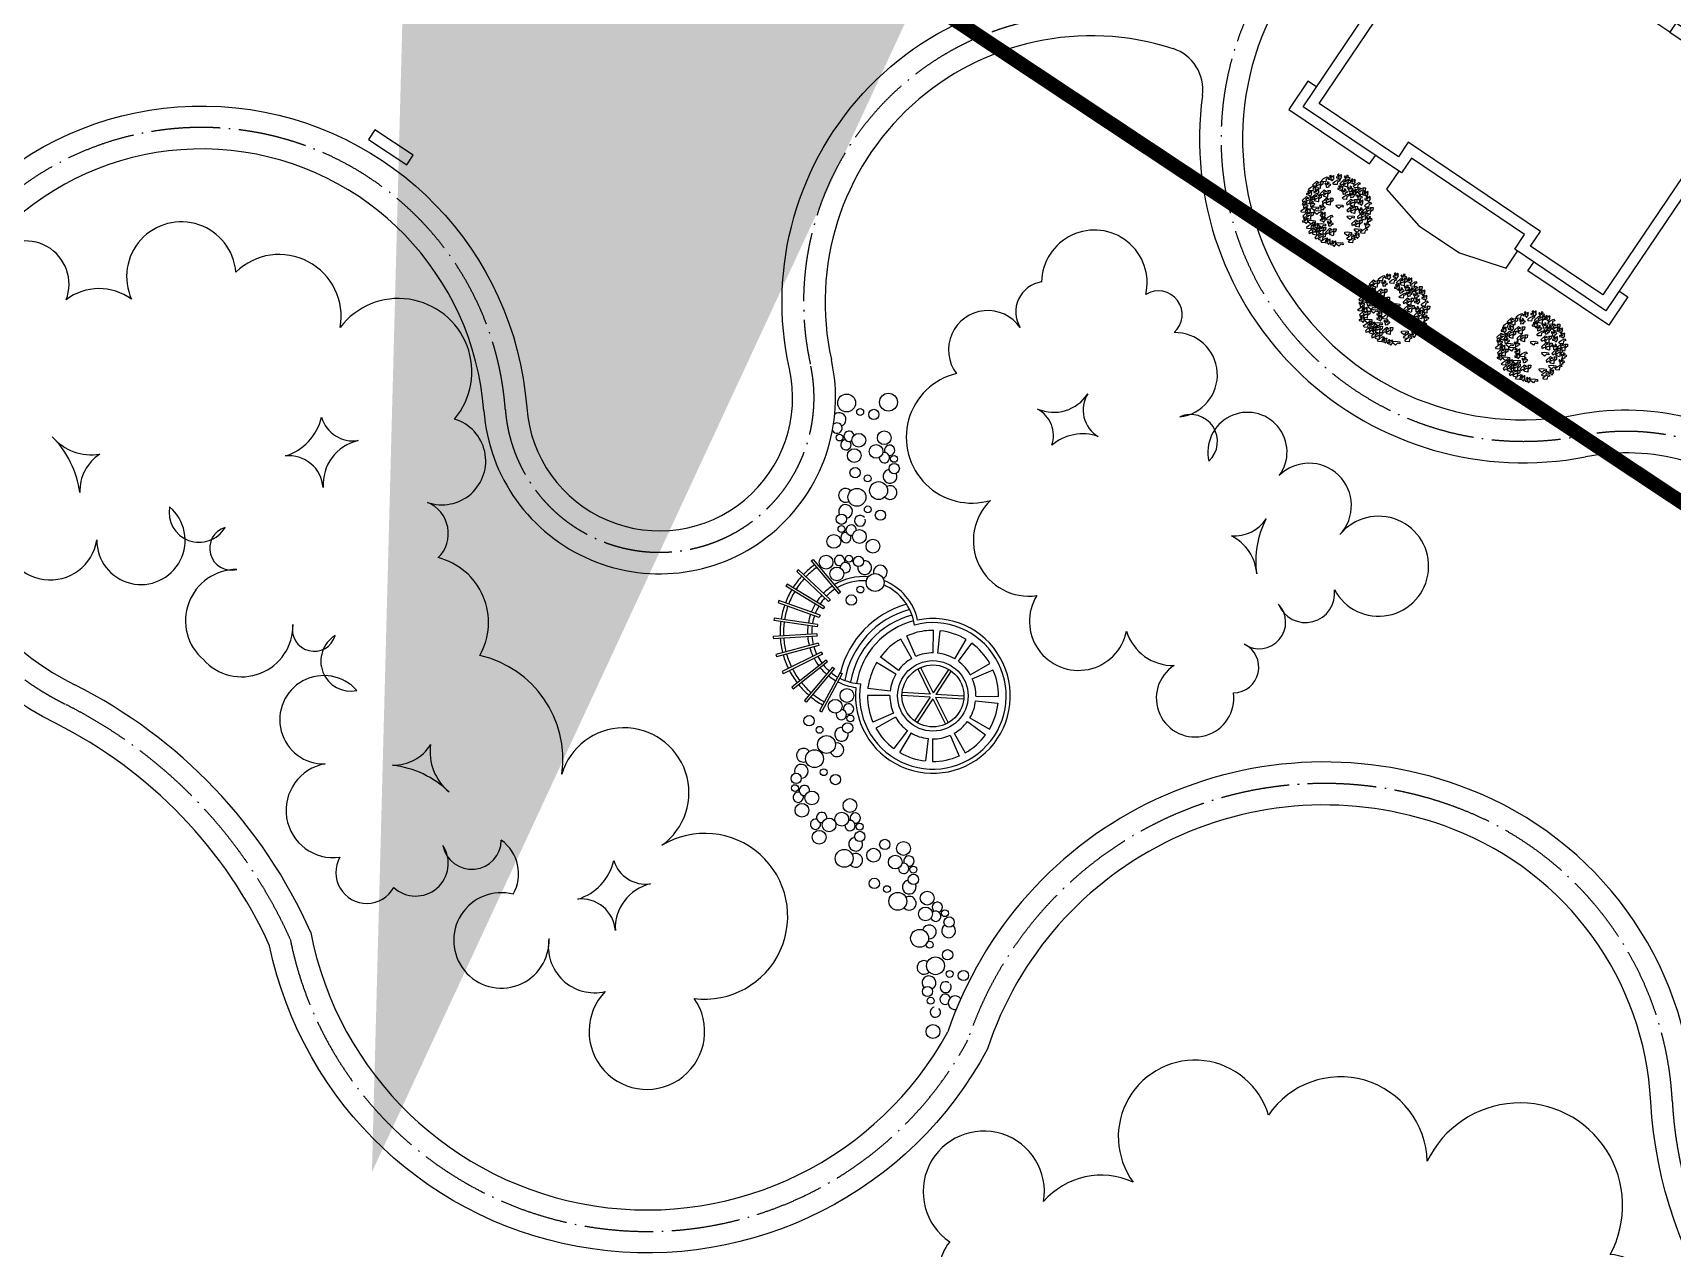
# Model space of a CAD drawing. Extents: x 302512 to 1034855, y -184136 to 410364.
# Drawn here: x 434111 to 491312, y -135855 to -93441 of the extents above; entities that cross this region are included whole.
import ezdxf

# ---------------------------------------------------------------- set-up
doc = ezdxf.new("R2010")
doc.units = 0
doc.header["$MEASUREMENT"] = 0
doc.linetypes.add('ACAD_ISO04W100', pattern=[30.5, 24, -3, 0.5, -3])
doc.linetypes.add('DASHED2', pattern=[0.375, 0.25, -0.125])
for name, color, linetype in [('F', 5, 'Continuous'), ('PUB_TEXT', 7, 'Continuous'), ('PUB_TITLE', 4, 'Continuous'), ('WALL', 4, 'Continuous'), ('WW', 4, 'Continuous'), ('WZ', 2, 'Continuous'), ('XP', 4, 'Continuous'), ('园路', 5, 'Continuous'), ('树', 80, 'Continuous'), ('红线', 20, 'Continuous')]:
    doc.layers.add(name, color=color, linetype=linetype)

# ---------------------------------------------------------------- blocks, each defined once
blk = doc.blocks.new('A$C0DC22966')
at = {"layer": 'WZ'}
for p, q in [((8672, 29060), (6720, 26156)), ((26781, 16842), (8672, 29060)), ((8781, 28504), (6828, 25600)), ((26226, 16734), (8781, 28504)), ((4979, 27330), (1104, 21589)), ((6720, 26156), (4979, 27330)), ((5087, 26775), (1659, 21696)), ((6828, 25600), (5087, 26775)), ((1104, 21589), (4529, 19262)), ((1659, 21696), (4421, 19819)), ((4421, 19819), (5259, 21061)), ((5259, 21061), (9056, 18500)), ((4529, 19262), (5367, 20506)), ((5367, 20506), (8501, 18392)), ((8501, 18392), (7662, 17148)), ((9056, 18500), (8218, 17256)), ((8218, 17256), (10929, 15427)), ((7662, 17148), (10133, 15482)), ((24270, 13835), (26226, 16734)), ((24826, 13943), (26781, 16842)), ((5927, 15663), (502, 7624)), ((8903, 13658), (5927, 15663)), ((10267, 15681), (8679, 13327)), ((10133, 15482), (10267, 15681)), ((10357, 15814), (16342, 11776)), ((16906, 11396), (10357, 15814)), ((6035, 15108), (1058, 7732)), ((8679, 13327), (6035, 15108)), ((10465, 15258), (9234, 13435)), ((16351, 11288), (10465, 15258)), ((26011, 12661), (24270, 13835)), ((26567, 12768), (24826, 13943)), ((8679, 13327), (15228, 8909)), ((9234, 13435), (15120, 9464)), ((16011, 12000), (16849, 13244)), ((16849, 13244), (20646, 10682)), ((16342, 11776), (16957, 12688)), ((16957, 12688), (20091, 10575)), ((22577, 7571), (26011, 12661)), ((22685, 7016), (26567, 12768)), ((15120, 9464), (16351, 11288)), ((15228, 8909), (16906, 11396)), ((20091, 10575), (19252, 9331)), ((20646, 10682), (19808, 9439)), ((16490, 8540), (15452, 9241)), ((19252, 9331), (22685, 7016)), ((19808, 9439), (22577, 7571)), ((15935, 8433), (15228, 8909)), ((10954, 1057), (15935, 8433)), ((11061, 502), (16490, 8540)), ((502, 7624), (3686, 5477)), ((1058, 7732), (3578, 6032)), ((3578, 6032), (3925, 6546)), ((3925, 6546), (8542, 3431)), ((3686, 5477), (4033, 5991)), ((4033, 5991), (7984, 3326)), ((7984, 3326), (7632, 2815)), ((8542, 3431), (8191, 2921)), ((8191, 2921), (10954, 1057)), ((7632, 2815), (11061, 502))]:
    blk.add_line(p, q, dxfattribs=at)
for points in [[(10741, 27664), (10942, 27963), (8580, 29557), (7685, 28230), (7983, 28029)], [(11985, 26826), (12186, 27124), (13380, 26319), (13178, 26021)], [(13750, 25634), (14439, 26656), (16481, 25850), (17775, 25178), (18803, 24543), (20194, 23489), (21345, 22437), (22398, 21288), (21708, 20265)], [(1096, 21577), (895, 21279), (3167, 19747), (3368, 20045)], [(23475, 19076), (23676, 19374), (22483, 20179), (22281, 19881)], [(7662, 17148), (6284, 18078), (5567, 17638), (4759, 17813), (4292, 18492), (4429, 19330)], [(24718, 18236), (24920, 18535), (27283, 16942), (26388, 15615), (26090, 15816)], [(19348, 9259), (18615, 8821), (17825, 9001), (17359, 9680), (17497, 10515), (16682, 11064)], [(968, 8314), (667, 8517), (0, 7529), (2819, 5627), (3020, 5926)], [(22685, 7016), (22483, 6717), (20212, 8250), (20413, 8548)], [(15981, 7786), (16280, 7585), (15307, 6142), (15008, 6344)], [(7732, 2748), (7309, 2121), (5703, 2681), (4299, 3642), (3186, 4950), (3589, 5543)], [(11527, 1192), (11829, 989), (11162, 0), (8343, 1901), (8544, 2200)]]:
    blk.add_lwpolyline(points, dxfattribs=at)
blk = doc.blocks.new('BRANCHO2', base_point=(16.83, 36.07))
for p, q in [((16.783, 36.097), (16.824, 36.101)), ((16.786, 36.072), (16.783, 36.097)), ((16.824, 36.041), (16.786, 36.072)), ((16.824, 36.101), (16.887, 36.094)), ((16.853, 36.073), (16.824, 36.041)), ((16.889, 36.062), (16.853, 36.073)), ((16.887, 36.094), (16.889, 36.062))]:
    blk.add_line(p, q)
blk = doc.blocks.new('BRANCHO3', base_point=(16.71, 35.96))
for p, q in [((16.655, 35.995), (16.655, 35.979)), ((16.684, 35.989), (16.655, 35.995)), ((16.655, 35.979), (16.681, 35.973)), ((16.69, 36.035), (16.67, 36.026)), ((16.67, 36.026), (16.687, 36.001)), ((16.681, 35.973), (16.693, 35.97)), ((16.701, 35.992), (16.684, 35.989)), ((16.687, 36.001), (16.701, 35.992)), ((16.696, 36.032), (16.69, 36.035)), ((16.693, 36.016), (16.696, 36.032)), ((16.71, 36.016), (16.693, 36.016)), ((16.693, 35.97), (16.707, 35.955)), ((16.707, 35.955), (16.713, 35.955)), ((16.73, 36.029), (16.71, 36.016)), ((16.713, 35.955), (16.724, 35.97)), ((16.724, 35.998), (16.739, 36.023)), ((16.739, 35.989), (16.724, 35.998)), ((16.724, 35.97), (16.739, 35.989)), ((16.739, 36.023), (16.73, 36.029))]:
    blk.add_line(p, q)
blk = doc.blocks.new('BRANCHO1', base_point=(16.66, 36.12))
for p, q in [((16.573, 36.15), (16.636, 36.208)), ((16.582, 36.116), (16.573, 36.15)), ((16.599, 36.131), (16.582, 36.116)), ((16.622, 36.134), (16.599, 36.131)), ((16.671, 36.184), (16.619, 36.168)), ((16.619, 36.168), (16.645, 36.134)), ((16.642, 36.107), (16.622, 36.134)), ((16.636, 36.208), (16.671, 36.184)), ((16.685, 36.094), (16.642, 36.107)), ((16.645, 36.134), (16.662, 36.153)), ((16.662, 36.153), (16.702, 36.168)), ((16.728, 36.162), (16.688, 36.137)), ((16.688, 36.137), (16.688, 36.101)), ((16.702, 36.168), (16.691, 36.202)), ((16.691, 36.202), (16.731, 36.202)), ((16.731, 36.202), (16.728, 36.162)), ((16.688, 36.101), (16.685, 36.094))]:
    blk.add_line(p, q)
blk = doc.blocks.new('M_F14')
at = {"xscale": 896.4705882352939, "yscale": 896.4705882352939, "zscale": 896.4705882352939}
for name, p, rotation in [('BRANCHO2', (-173, 433), 33.69006752598449), ('BRANCHO3', (114, 433), 315.0000000000102), ('BRANCHO2', (-352, 309), 33.69006752598449), ('BRANCHO3', (-153, 340), 315.0000000000102), ('BRANCHO2', (-17, 395), 33.69006752598449), ('BRANCHO3', (78, 245), 315.0000000000102), ('BRANCHO2', (114, 191), 33.69006752598449), ('BRANCHO3', (159, 280), 315.0000000000102), ('BRANCHO3', (186, 200), 315.0000000000102), ('BRANCHO3', (222, 245), 315.0000000000102), ('BRANCHO2', (266, 352), 33.69006752598449), ('BRANCHO3', (284, 173), 315.0000000000102), ('BRANCHO2', (-457, 11), 33.69006752598449), ('BRANCHO3', (-466, 56), 315.0000000000102), ('BRANCHO3', (-370, 74), 315.0000000000102), ('BRANCHO3', (-227, 29), 315.0000000000102), ('BRANCHO3', (302, -15), 315.0000000000102), ('BRANCHO2', (419, 83), 33.69006752598449), ('BRANCHO2', (-379, -213), 33.69006752598449), ('BRANCHO2', (-115, -97), 33.69006752598449), ('BRANCHO3', (-119, -195), 315.0000000000102), ('BRANCHO2', (364, -279), 33.69006752598449), ('BRANCHO3', (390, -217), 315.0000000000102), ('BRANCHO3', (419, -135), 315.0000000000102), ('BRANCHO2', (-182, -410), 33.69006752598449), ('BRANCHO2', (177, -365), 33.69006752598449), ('BRANCHO2', (195, -410), 33.69006752598449)]:
    blk.add_blockref(name, p, dxfattribs=dict(at, rotation=rotation))
for name, p in [('BRANCHO3', (-74, 431)), ('BRANCHO3', (33, 446)), ('BRANCHO3', (-379, 218)), ('BRANCHO1', (-289, 155)), ('BRANCHO1', (-263, 340)), ('BRANCHO3', (-280, 245)), ('BRANCHO1', (-164, 218)), ('BRANCHO3', (51, 289)), ('BRANCHO1', (114, 361)), ('BRANCHO3', (222, 381)), ('BRANCHO1', (321, 254)), ('BRANCHO3', (399, 214)), ('BRANCHO1', (-406, 128)), ('BRANCHO3', (-397, -24)), ('BRANCHO2', (-316, 38)), ('BRANCHO2', (-280, -15)), ('BRANCHO1', (-128, 110)), ('BRANCHO2', (24, 65)), ('BRANCHO1', (204, 92)), ('BRANCHO1', (213, -6)), ('BRANCHO3', (329, 92)), ('BRANCHO1', (426, -18)), ('BRANCHO3', (428, 144)), ('BRANCHO3', (-433, -159)), ('BRANCHO1', (-397, -87)), ('BRANCHO2', (-361, -150)), ('BRANCHO1', (-316, -305)), ('BRANCHO3', (-292, -226)), ('BRANCHO1', (-227, -293)), ('BRANCHO2', (-218, -195)), ('BRANCHO3', (-191, -78)), ('BRANCHO3', (-191, -141)), ('BRANCHO2', (177, -87)), ('BRANCHO1', (275, -195)), ('BRANCHO1', (356, -96)), ('BRANCHO1', (-232, -381)), ('BRANCHO3', (-122, -446)), ('BRANCHO1', (-83, -311)), ('BRANCHO3', (-47, -473)), ('BRANCHO2', (24, -455)), ('BRANCHO2', (141, -311)), ('BRANCHO3', (275, -365)), ('BRANCHO2', (275, -266))]:
    blk.add_blockref(name, p, dxfattribs=at)
at = {"width": 0.8, "flags": 9}
for tag, p in [('XSIZE', (-3, 3)), ('YSIZE', (-3, 0))]:
    blk.add_attdef(tag, p, '', height=0.2, dxfattribs=at)
blk = doc.blocks.new('A$C236B410B')
at = {"layer": '树'}
for centre, radius, start, end in [((9517, 28580), 2229, 16.4427, 216.1936), ((13748, 27800), 2525, 1.5617, 146.0025), ((18966, 26582), 2986, 331.5771, 154.4648), ((3376, 26985), 1762, 350.6012, 235.8718), ((6794, 25245), 2220, 65.4097, 139.1494), ((3262, 24758), 1164, 138.6689, 292.3567), ((21438, 23385), 1782, 262.4735, 85.0531), ((14121, 24179), 2150, 298.6966, 358.6992), ((17467, 24791), 1367, 208.9273, 289.608), ((3988, 22513), 1201, 103.6181, 271.4958), ((18699, 21827), 1846, 114.7546, 195.0444), ((15572, 20956), 1401, 16.2531, 107.368), ((20945, 20267), 1376, 326.3242, 79.1301), ((3555, 20072), 1324, 69.4898, 235.3215), ((6985, 22794), 2113, 232.2349, 291.0146), ((3522, 17798), 3970, 19.5194, 56.8814), ((8986, 19554), 1775, 134.4406, 193.9994), ((10095, 17725), 1798, 191.1662, 61.3296), ((12179, 19328), 1222, 181.1735, 341.5452), ((21959, 16776), 2731, 342.2504, 87.239), ((2248, 16779), 2273, 75.9025, 8.581), ((13771, 18162), 891, 119.0348, 295.738), ((6411, 17279), 1923, 184.8001, 2.9406), ((14577, 15317), 2085, 101.6072, 241.2384), ((24487, 11612), 4332, 3.6917, 89.036), ((14818, 15163), 2085, 233.3608, 12.992), ((17740, 15613), 891, 178.8612, 355.5645), ((19463, 14652), 1222, 133.0541, 293.4257), ((31444, 11671), 2643, 317.5919, 175.2305), ((18874, 12090), 1798, 53.2696, 283.433), ((21667, 12591), 1775, 280.5998, 340.1586), ((25446, 12121), 2113, 183.5846, 242.3643), ((22345, 6893), 3970, 57.7178, 95.0799), ((35693, 7415), 3376, 274.3778, 132.8783), ((20001, 8554), 1923, 111.6586, 289.7991), ((25769, 8530), 1201, 203.1035, 10.9811), ((26265, 7217), 1686, 342.1696, 66.0727), ((29450, 8928), 2150, 298.6966, 358.6992), ((32796, 9541), 1367, 208.9273, 289.608), ((34028, 6577), 1846, 114.7546, 195.0444), ((23730, 7120), 1324, 239.2777, 45.1095), ((21850, 6354), 1260, 161.9132, 342.8017), ((27782, 4762), 1941, 87.3936, 14.2438), ((30901, 5706), 1401, 16.2531, 107.368), ((31547, 5295), 1885, 181.6813, 295.1149), ((34338, 2334), 2353, 147.7918, 46.7367)]:
    blk.add_arc(centre, radius, start, end, dxfattribs=at)

msp = doc.modelspace()

# ---------------------------------------------------------------- hatches: boundary and pattern name
at = {"linetype": 'ByBlock', "lineweight": 5}
h = msp.add_hatch(color=256, dxfattribs=at)
h.paths.add_polyline_path([(449238, -10247), (447442, -10200), (447475, -8963), (449271, -9010)], flags=16)
h.paths.add_polyline_path([(446475, -11002), (448198, -14687), (450305, -11104)], flags=17)
edge = h.paths.add_edge_path()
edge.add_line((499629, -17475), (302512, -12264))
edge.add_line((449254, -8002), (445944, -133199))

# ---------------------------------------------------------------- linework, layer by layer
at = {"layer": 'F'}
for points in [[(531093, -105283, -0.244625), (525517, -113229, 0.353848), (519960, -125968, -1.114129), (490565, -130741, 0.295607), (483660, -121230, 0.430193), (467423, -128897, -0.701427), (442374, -125297, 0.171375), (434902, -117538, -1.716353), (451344, -106522, 1.074485), (460510, -105171, -0.539314), (473077, -92238, 0.560727), (477451, -87430, -0.231476), (478642, -80535, 0.600152), (474304, -71667)], [(477803, -91962, 0.655413), (487998, -106766, -0.493134), (498644, -116174, 0.686394), (518906, -118512, 0.730701)]]:
    msp.add_lwpolyline(points, format="xyb", dxfattribs=at)
for centre, radius, start, end in [((471045, -102836), 9290, 72.1172, 192.4999), ((473437, -95422), 1500, 352.2592, 72.1172), ((486122, -97146), 11302, 172.2592, 281.034), ((440001, -107370), 9875, 4.2745, 243.369), ((455976, -106176), 6144, 184.2745, 12.4999), ((489711, -115555), 7454, 354.3066, 101.0322), ((427652, -131998), 17675, 23.8996, 63.369), ((479172, -132753), 13866, 68.7338, 161.2627), ((479771, -131315), 12309, 3.0431, 68.9035), ((455550, -122562), 11957, 190.9676, 331.3288)]:
    msp.add_arc(centre, radius, start, end, dxfattribs=at)
at = {"layer": 'PUB_TEXT', "linetype": 'DASHED2', "ltscale": 11501}
msp.add_lwpolyline([(608007, -19167, 500, 500, 0), (599137, -17197, 500, 500, 0), (598127, -21247, 500, 500, 0), (572297, -9157, 500, 500, 0), (560517, -5577, 500, 500, 0), (531277, -7547, 500, 500, 0), (511807, -11707, 500, 500, 0), (488907, -9117, 500, 500, 0), (483537, -7917, 500, 500, 0), (457917, 73, 500, 500, 0), (449617, 403, 500, 500, 0), (431477, -69887, 500, 500, 0), (494627, -111807, 500, 500, 0), (518427, -129957, 500, 500, 0), (548477, -156867, 500, 500, 0), (627907, -164037, 500, 500, 0)], format="xyseb", dxfattribs=at)
at = {"layer": 'PUB_TITLE'}
msp.add_lwpolyline([(447162, -98046), (447382, -97712), (446047, -96830), (445827, -97164)], close=True, dxfattribs=at)
at = {"layer": 'WW'}
for radius in [1230, 1080]:
    msp.add_circle((465517, -116581), radius, dxfattribs=at)
for centre, radius, start, end in [((463088, -114360), 1944, 12.6738, 68.3407), ((465517, -116581), 2700, 173.7677, 101.383), ((463088, -114360), 1944, 242.8343, 262.4769)]:
    msp.add_arc(centre, radius, start, end, dxfattribs=at)
at = {"layer": 'XP', "color": 1}
for p, q in [((461273, -111870), (462224, -113013)), ((461338, -111816), (462291, -112963)), ((461730, -113477), (460431, -112679)), ((461878, -113282), (460767, -112239)), ((461936, -113221), (460825, -112177)), ((461579, -113769), (460146, -113250)), ((461686, -113548), (460387, -112751)), ((462291, -112963), (462226, -113017)), ((461551, -113848), (460118, -113329)), ((461479, -114169), (459970, -113949)), ((461491, -114086), (459983, -113866)), ((465529, -115081), (465536, -114292)), ((465686, -115090), (465775, -114309)), ((461468, -114414), (459947, -114503)), ((461473, -114497), (459952, -114587)), ((461512, -114739), (460040, -115134)), ((461534, -114820), (460062, -115215)), ((464777, -115276), (464393, -114597)), ((464918, -115205), (464603, -114482)), ((466277, -115288), (466676, -114610)), ((466409, -115374), (466878, -114740)), ((461621, -115049), (460259, -115733)), ((461659, -115124), (460297, -115808)), ((461791, -115331), (460595, -116276)), ((461843, -115397), (460647, -116342)), ((464224, -115820), (463544, -115420)), ((464311, -115689), (463676, -115220)), ((466822, -115841), (467506, -115454)), ((462013, -115573), (461033, -116740)), ((462078, -115627), (461097, -116794)), ((462280, -115765), (461555, -117106)), ((462354, -115805), (461629, -117145)), ((464986, -115638), (465427, -116521)), ((465083, -115590), (465524, -116473)), ((466068, -115650), (465524, -116473)), ((466158, -115709), (465614, -116532)), ((466892, -115982), (467616, -115667)), ((464017, -116569), (463231, -116562)), ((464027, -116411), (463246, -116323)), ((465420, -116629), (464436, -116569)), ((465427, -116521), (464442, -116461)), ((465420, -116629), (464876, -117452)), ((465511, -116688), (464967, -117511)), ((465511, -116688), (465951, -117571)), ((465607, -116640), (466048, -117523)), ((466592, -116700), (465607, -116640)), ((466598, -116592), (465614, -116532)), ((467017, -116593), (467803, -116599)), ((461629, -117145), (461555, -117106)), ((464142, -117179), (463421, -117493)), ((467007, -116750), (467788, -116839)), ((464212, -117320), (463528, -117708)), ((464625, -117787), (464158, -118419)), ((466723, -117472), (467355, -117940)), ((466810, -117341), (467488, -117739)), ((464757, -117874), (464356, -118554)), ((465348, -118071), (465259, -118852)), ((465505, -118081), (465499, -118867)), ((466116, -117956), (466431, -118679)), ((466257, -117886), (466644, -118569))]:
    msp.add_line(p, q, dxfattribs=at)
msp.add_lwpolyline([(459947, -114503, 0.00668), (459952, -114587, 0.00668)], format="xyb", dxfattribs=at)
for centre, radius, start, end in [((463088, -114360), 2904, 125.8567, 135.9647), ((463088, -114360), 2784, 125.6888, 135.929), ((458639, -108636), 4171, 309.1681, 310.322), ((463088, -114360), 3144, 147.6727, 149.2036), ((463088, -114360), 2904, 137.6221, 147.6095), ((463088, -114360), 2784, 137.6578, 147.5738), ((463088, -114360), 3144, 136.028, 137.5588), ((463088, -114360), 1944, 84.8126, 121.4361), ((463088, -114360), 1800, 86.5527, 120.7661), ((463088, -114360), 3144, 159.3175, 160.8484), ((463088, -114360), 2904, 149.2668, 159.2542), ((463088, -114360), 2784, 149.3026, 159.2185), ((463088, -114360), 1944, 138.1304, 147.2002), ((463088, -114360), 1800, 138.1304, 147.1011), ((463088, -114360), 1944, 123.931, 135.5554), ((463088, -114360), 1800, 123.4641, 135.4564), ((463088, -114360), 1620, 135.3078, 138.279), ((458933, -108562), 5535, 302.7326, 302.7846), ((463088, -114360), 1800, 8.0576, 66.6007), ((463088, -114360), 2904, 160.9116, 170.899), ((463088, -114360), 2784, 160.9473, 170.8633), ((463088, -114360), 1944, 161.3209, 170.4897), ((463088, -114360), 1944, 149.6761, 158.845), ((463088, -114360), 1800, 161.42, 170.3907), ((463088, -114360), 1800, 149.7752, 158.7459), ((463088, -114360), 1620, 158.5973, 161.5685), ((463088, -114360), 1620, 146.9525, 149.9238), ((465517, -116581), 3330, 106.0335, 165.8917), ((465517, -116581), 3120, 105.1051, 170.0456), ((465517, -116581), 2910, 104.5518, 170.5989), ((463088, -114360), 3144, 170.9623, 172.4931), ((463088, -114360), 2904, 172.5564, 182.5438), ((463088, -114360), 2784, 172.5921, 182.5081), ((463088, -114360), 1944, 172.9657, 182.1345), ((463088, -114360), 1800, 173.0647, 182.0354), ((463088, -114360), 1620, 170.2421, 173.2133), ((465517, -116581), 2700, 104.4391, 170.7116), ((465517, -116581), 2556, 170.4811, 104.6696), ((465517, -116581), 2280, 106.0341, 113.5265), ((465517, -116581), 2286, 89.5363, 105.9885), ((465517, -116581), 2286, 59.5404, 83.5224), ((463088, -114360), 2904, 184.2011, 194.1885), ((463088, -114360), 2784, 184.2369, 194.1528), ((463088, -114360), 1944, 184.6104, 193.7793), ((463088, -114360), 1944, 196.2552, 205.424), ((463088, -114360), 1800, 184.7095, 193.6802), ((463088, -114360), 1800, 196.3543, 205.325), ((463088, -114360), 1620, 181.8868, 184.8581), ((463088, -114360), 1620, 193.5316, 196.5028), ((465517, -116581), 2280, 119.5484, 143.5265), ((465517, -116581), 2286, 29.5404, 53.5265), ((463088, -114360), 3144, 194.2518, 195.7827), ((463088, -114360), 2904, 195.8459, 205.8333), ((463088, -114360), 2784, 195.8816, 205.7976), ((463088, -114360), 1944, 207.9, 217.0688), ((463088, -114360), 1800, 207.999, 216.9697), ((463088, -114360), 1620, 205.1764, 208.1476), ((463088, -114360), 1800, 219.6438, 228.6145), ((463088, -114360), 1620, 216.8211, 219.7924), ((465517, -116581), 2280, 149.5363, 169.1166), ((465517, -116581), 1500, 119.5484, 143.5265), ((465517, -116581), 1500, 89.5363, 113.5265), ((465517, -116581), 1500, 59.5404, 83.5224), ((465517, -116581), 1500, 29.5404, 53.5265), ((463088, -114360), 3144, 205.8966, 207.4274), ((463088, -114360), 2904, 207.4907, 217.4781), ((463088, -114360), 2784, 207.5264, 217.4424), ((463088, -114360), 1944, 219.5447, 228.7136), ((463088, -114360), 1944, 231.1895, 240.2593), ((463088, -114360), 1800, 231.2886, 240.2593), ((463088, -114360), 1620, 228.4659, 231.4371), ((463088, -114360), 1800, 242.9333, 267.0931), ((463088, -114360), 1620, 240.1107, 243.0819), ((465517, -116581), 1500, 149.5363, 173.5224), ((465517, -116581), 1500, 359.5404, 23.5265), ((465517, -116581), 2286, 359.5404, 23.5265), ((463088, -114360), 3144, 217.5413, 219.0722), ((463088, -114360), 2904, 219.1354, 229.1228), ((463088, -114360), 2784, 219.1712, 229.0871), ((463088, -114360), 2904, 230.7802, 240.7676), ((463088, -114360), 2784, 230.8159, 240.7319), ((465517, -116581), 2286, 179.5404, 203.5224), ((465517, -116581), 2286, 169.1622, 173.5224), ((465517, -116581), 1500, 179.5404, 203.5224), ((463088, -114360), 3144, 229.1861, 230.717), ((465517, -116581), 1500, 329.5404, 353.5224), ((465517, -116581), 2286, 329.5404, 353.5224), ((465517, -116581), 2286, 209.5404, 233.5224), ((465517, -116581), 1500, 209.5404, 233.5224), ((465517, -116581), 1500, 299.5404, 323.5224), ((465517, -116581), 1500, 239.5363, 263.5224), ((465517, -116581), 1500, 269.5404, 293.5265), ((465517, -116581), 2286, 299.5404, 323.5224), ((465517, -116581), 2286, 239.5363, 263.5224), ((465517, -116581), 2286, 269.5404, 293.5265)]:
    msp.add_arc(centre, radius, start, end, dxfattribs=at)
at = {"layer": '园路'}
for centre, radius in [((462506, -106358), 312), ((463965, -106332), 312), ((462979, -106675), 120), ((463456, -106760), 180), ((462259, -107565), 120), ((462931, -107662), 240), ((463821, -107572), 240), ((462773, -108194), 240), ((463535, -108047), 240), ((462803, -108791), 180), ((464166, -108650), 180), ((464162, -108309), 120), ((463243, -108992), 120), ((463622, -109416), 312), ((462866, -109650), 312), ((462323, -110416), 180), ((463246, -110074), 120), ((463686, -110274), 180), ((462061, -111191), 240), ((462326, -110757), 120), ((462954, -111018), 240), ((463424, -111356), 240), ((461788, -111914), 240), ((462164, -112323), 240), ((462592, -111795), 120), ((462920, -111888), 180), ((463502, -112626), 312), ((462671, -113235), 180), ((462987, -112870), 120), ((462516, -116566), 240), ((462108, -116941), 240), ((462636, -117369), 120), ((461195, -117448), 180), ((461561, -117765), 120), ((462543, -117697), 180), ((461805, -118279), 312), ((461386, -118772), 312), ((460746, -119460), 180), ((461706, -119243), 120), ((462116, -119499), 180), ((460705, -119799), 120), ((461292, -120140), 240), ((460946, -120574), 240), ((462335, -120883), 240), ((462621, -120407), 240), ((461895, -121082), 240), ((462962, -121144), 120), ((461549, -121516), 240), ((462966, -121485), 180), ((463837, -121764), 180), ((464491, -121905), 240), ((462422, -122251), 312), ((463448, -122140), 240), ((464205, -122381), 240), ((463473, -123124), 180), ((464836, -122983), 180), ((464832, -122642), 120), ((463913, -123325), 120), ((464292, -123749), 312), ((465318, -123638), 240), ((465258, -124190), 240), ((465937, -124164), 120), ((466083, -124472), 180), ((465052, -125040), 312), ((465402, -125263), 120), ((465607, -125998), 312), ((466030, -125614), 180), ((466099, -126284), 120), ((466580, -126338), 180), ((465328, -126896), 180), ((465437, -127219), 120), ((465520, -128292), 240)]:
    msp.add_circle(centre, radius, dxfattribs=at)
for centre, radius, start, end in [((462243, -106936), 240, 292.0095, 128.5373), ((462171, -107236), 180, 208.6012, 131.9835), ((462243, -106936), 240, 217.6368, 219.5214), ((462594, -107519), 180, 11.2029, 302.8065), ((462482, -107818), 180, 97.0514, 41.7892), ((463826, -108270), 180, 176.792, 108.3956), ((464009, -108009), 180, 262.6405, 207.3783), ((464021, -108922), 240, 97.5985, 25.1105), ((464022, -109485), 240, 220.3265, 120.1881), ((462466, -109581), 240, 40.3265, 300.1881), ((462468, -110144), 240, 277.5985, 205.1105), ((462974, -110470), 191, 35.8459, 17.2974), ((462480, -111057), 180, 82.6405, 27.3783), ((462663, -110796), 180, 356.792, 288.3956), ((462261, -111857), 180, 336.2352, 280.973), ((462460, -112106), 180, 250.3867, 181.9903), ((463140, -112104), 240, 171.1932, 98.7052), ((463680, -112261), 240, 293.9212, 193.7828), ((462324, -117237), 180, 160.3867, 91.9903), ((462573, -117038), 180, 246.2352, 190.973), ((462327, -117918), 240, 81.1932, 8.7052), ((462169, -118458), 240, 203.9212, 103.7828), ((460926, -119209), 240, 270.0358, 197.5477), ((460999, -118651), 240, 32.7637, 292.6253), ((460817, -120116), 180, 75.0777, 19.8155), ((461033, -119881), 180, 349.2292, 280.8328), ((461636, -120823), 180, 349.2292, 280.8328), ((462809, -120844), 180, 262.6405, 207.3783), ((461420, -121058), 180, 75.0777, 19.8155), ((462626, -121105), 180, 176.792, 108.3956), ((462821, -121757), 240, 97.5985, 25.1105), ((462823, -122320), 240, 220.3265, 120.1881), ((464679, -122342), 180, 262.6405, 207.3783), ((464496, -122603), 180, 176.792, 108.3956), ((464691, -123255), 240, 97.5985, 25.1105), ((464692, -123818), 240, 220.3265, 120.1881), ((465616, -124270), 180, 201.6213, 133.2249), ((465672, -123956), 180, 287.4698, 232.2076), ((465392, -124817), 240, 263.2548, 163.1164), ((466066, -124780), 240, 122.4279, 49.9398), ((465205, -126057), 240, 58.4255, 318.287), ((465381, -126592), 240, 295.6975, 223.2094), ((465963, -126745), 191, 53.9449, 35.3963), ((465600, -127615), 180, 100.7394, 45.4772), ((465944, -127166), 180, 14.8909, 306.4945), ((466290, -127288), 240, 34.3197, 279.7048)]:
    msp.add_arc(centre, radius, start, end, dxfattribs=at)
at = {"layer": '树'}
for centre, radius, start, end in [((471151, -102165), 1841, 347.2232, 179.1581), ((469464, -103183), 1057, 98.3511, 211.157), ((473386, -103277), 831, 311.0448, 121.9616), ((467431, -104505), 1369, 34.5004, 217.08), ((473968, -105377), 1474, 276.3583, 91.4127), ((466879, -107559), 2293, 103.604, 286.4917), ((469729, -105267), 1418, 246.7815, 327.0713), ((471833, -106603), 1076, 148.2801, 239.395), ((468671, -107494), 1050, 340.9542, 61.6349), ((474507, -107701), 938, 313.2004, 113.5721), ((476492, -108067), 1381, 323.1932, 193.3565), ((470741, -109088), 1651, 70.7235, 130.7261), ((478641, -109938), 1477, 316.827, 134.9675), ((468867, -111162), 1939, 133.5886, 278.0294), ((481067, -112056), 1745, 207.9295, 140.6079), ((476019, -109640), 1363, 266.4675, 326.0263), ((479830, -111854), 3049, 151.5463, 188.9083), ((475200, -112447), 1623, 4.2618, 63.0415), ((470597, -113978), 1712, 148.4696, 348.2205), ((478516, -113004), 1017, 201.5167, 7.3484), ((476901, -114013), 923, 235.6451, 43.5227), ((473900, -113816), 1705, 197.4366, 271.1763), ((475994, -115580), 894, 270.6958, 64.3837), ((474664, -116660), 1353, 122.6282, 7.8987)]:
    msp.add_arc(centre, radius, start, end, dxfattribs=at)
at = {"layer": '红线', "linetype": 'ACAD_ISO04W100', "ltscale": 100}
for points in [[(530392, -104810, -0.254849), (525171, -112563, 0.35385), (519237, -126167, -1.114129), (491313, -130701, 0.295577), (483931, -120531, 0.428653), (466731, -128600, -0.701968), (443092, -125065, 0.172681), (435238, -116868, -1.716353), (450597, -106578, 1.074485), (461242, -105009, -0.539314), (472936, -92975, 0.560727), (478171, -87220, -0.231474), (479250, -80974, 0.605407), (474232, -70915)], [(477167, -91565, 0.655413), (488141, -107502, -0.49758), (497887, -116239, 0.734865), (520136, -117604)]]:
    msp.add_lwpolyline(points, format="xyb", dxfattribs=at)

# ---------------------------------------------------------------- block references
at = {"rotation": 130.4756011944798}
msp.add_blockref('A$C236B410B', (445645, -111584), dxfattribs=at)
at = {"xscale": 0.8567999999999999, "yscale": 0.8567999999999999, "zscale": 0.8567999999999999, "rotation": 348.2502185447481}
msp.add_blockref('A$C236B410B', (426325, -124262), dxfattribs=at)
at = {"xscale": 1.2, "yscale": 1.2, "zscale": 1.2}
msp.add_blockref('A$C236B410B', (463240, -166264), dxfattribs=at)
at = {"layer": 'WALL', "xscale": -1, "rotation": 291.9999999995227}
msp.add_blockref('A$C0DC22966', (482118, -106464), dxfattribs=at)
at = {"layer": '树', "xscale": 2.5272, "yscale": 2.5272, "zscale": 2.5272}
for p in [(479635, -99676), (481613, -103125), (486423, -104442)]:
    msp.add_blockref('M_F14', p, dxfattribs=at)

doc.saveas('drawing.dxf')
